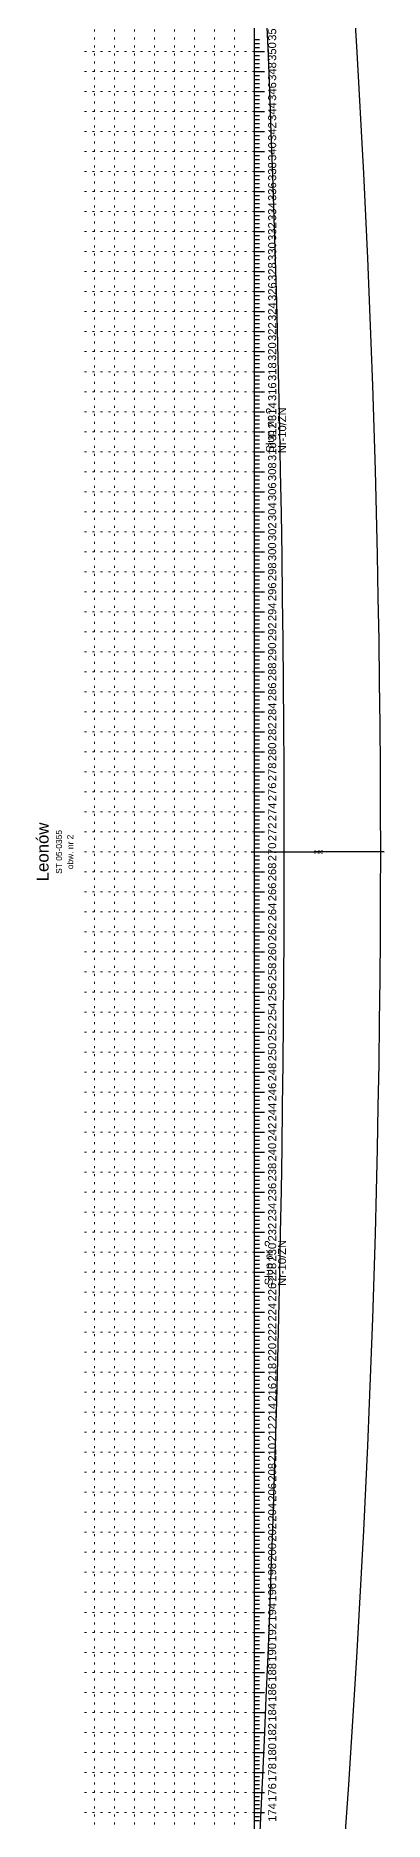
# Model space of a CAD drawing. Header units: inches. Extents: x -863 to 1426, y 1206 to 1480.
# Drawn here: x 511.4 to 528.9, y 1295.2 to 1384.4 of the extents above; entities that cross this region are included whole.
import ezdxf
from ezdxf.enums import TextEntityAlignment as Align

# ---------------------------------------------------------------- set-up
doc = ezdxf.new("R2010")
doc.units = ezdxf.units.IN
doc.header["$MEASUREMENT"] = 0
doc.linetypes.add('ACAD_ISO07W100', pattern=[3, 0, -3])
doc.layers.add('ramka', color=7, linetype='Continuous', plot=False)
doc.styles.get("Standard").update_dxf_attribs({"font": 'arial.ttf'})
doc.dimstyles.get("Standard").update_dxf_attribs({"dimtxt": 0.25, "dimasz": 0.18, "dimexe": 0.18, "dimexo": 0.0625, "dimgap": -0.09, "dimtad": 0, "dimtih": 1, "dimtoh": 1, "dimzin": 0, "dimdsep": 46, "dimtxsty": 'Standard', "dimcen": 0.09, "dimadec": 0, "dimazin": 0, "dimtfac": 1, "dimtofl": 0, "dimtmove": 0, "dimatfit": 3, "dimfxl": 1, "dimtolj": 1, "dimtzin": 0, "dimarcsym": 0})

# ---------------------------------------------------------------- blocks, each defined once
blk = doc.blocks.new('*D17')
at = {"color": 0, "lineweight": -2}
for p, q in [((522.372, 1343.555), (522.372, 1343.83)), ((528.672, 1343.705), (528.672, 1343.83)), ((522.192, 1343.65), (525.702, 1343.65)), ((528.852, 1343.65), (525.342, 1343.65))]:
    blk.add_line(p, q, dxfattribs=at)
at = {"color": 0}
for points in [[(522.192, 1343.68), (522.192, 1343.62), (522.372, 1343.65)], [(528.852, 1343.68), (528.852, 1343.62), (528.672, 1343.65)]]:
    blk.add_solid(points, dxfattribs=at)
at = {"layer": 'Defpoints', "color": 0}
for p in [(522.372, 1343.65), (522.372, 1343.492), (528.672, 1343.642)]:
    blk.add_point(p, dxfattribs=at)
at = {"color": 0, "lineweight": 25, "insert": (525.522, 1343.65), "char_height": 0.18, "attachment_point": 5}
blk.add_mtext('\\A1;-6.30', dxfattribs=at)

msp = doc.modelspace()

# ---------------------------------------------------------------- linework, layer by layer
at = {"linetype": 'ACAD_ISO07W100', "lineweight": 15, "ltscale": 0.1}
for p, q in [((514.372, 1208.65), (514.372, 1478.65)), ((515.372, 1208.65), (515.372, 1478.65)), ((516.372, 1208.65), (516.372, 1478.65)), ((517.372, 1208.65), (517.372, 1478.65)), ((518.372, 1208.65), (518.372, 1478.65)), ((519.372, 1208.65), (519.372, 1478.65)), ((520.372, 1208.65), (520.372, 1478.65)), ((521.372, 1208.65), (521.372, 1478.65)), ((522.372, 1208.65), (522.372, 1478.65)), ((522.372, 1383.65), (513.872, 1383.65)), ((522.372, 1382.65), (513.872, 1382.65)), ((522.372, 1381.65), (513.872, 1381.65)), ((522.372, 1380.65), (513.872, 1380.65)), ((522.372, 1379.65), (513.872, 1379.65)), ((522.372, 1378.65), (513.872, 1378.65)), ((522.372, 1377.65), (513.872, 1377.65)), ((522.372, 1376.65), (513.872, 1376.65)), ((522.372, 1375.65), (513.872, 1375.65)), ((522.372, 1374.65), (513.872, 1374.65)), ((522.372, 1373.65), (513.872, 1373.65)), ((522.372, 1372.65), (513.872, 1372.65)), ((522.372, 1371.65), (513.872, 1371.65)), ((522.372, 1370.65), (513.872, 1370.65)), ((522.372, 1369.65), (513.872, 1369.65)), ((522.372, 1368.65), (513.872, 1368.65)), ((522.372, 1367.65), (513.872, 1367.65)), ((522.372, 1366.65), (513.872, 1366.65)), ((522.372, 1365.65), (513.872, 1365.65)), ((522.372, 1364.65), (513.872, 1364.65)), ((522.372, 1363.65), (513.872, 1363.65)), ((522.372, 1362.65), (513.872, 1362.65)), ((522.372, 1361.65), (513.872, 1361.65)), ((522.372, 1360.65), (513.872, 1360.65)), ((522.372, 1359.65), (513.872, 1359.65)), ((522.372, 1358.65), (513.872, 1358.65)), ((522.372, 1357.65), (513.872, 1357.65)), ((522.372, 1356.65), (513.872, 1356.65)), ((522.372, 1355.65), (513.872, 1355.65)), ((522.372, 1354.65), (513.872, 1354.65)), ((522.372, 1353.65), (513.872, 1353.65)), ((522.372, 1352.65), (513.872, 1352.65)), ((522.372, 1351.65), (513.872, 1351.65)), ((522.372, 1350.65), (513.872, 1350.65)), ((522.372, 1349.65), (513.872, 1349.65)), ((522.372, 1348.65), (513.872, 1348.65)), ((522.372, 1347.65), (513.872, 1347.65)), ((522.372, 1346.65), (513.872, 1346.65)), ((522.372, 1345.65), (513.872, 1345.65)), ((522.372, 1344.65), (513.872, 1344.65)), ((522.372, 1343.65), (513.872, 1343.65)), ((522.372, 1342.65), (513.872, 1342.65)), ((522.372, 1341.65), (513.872, 1341.65)), ((522.372, 1340.65), (513.872, 1340.65)), ((522.372, 1339.65), (513.872, 1339.65)), ((522.372, 1338.65), (513.872, 1338.65)), ((522.372, 1337.65), (513.872, 1337.65)), ((522.372, 1336.65), (513.872, 1336.65)), ((522.372, 1335.65), (513.872, 1335.65)), ((522.372, 1334.65), (513.872, 1334.65)), ((522.372, 1333.65), (513.872, 1333.65)), ((522.372, 1332.65), (513.872, 1332.65)), ((522.372, 1331.65), (513.872, 1331.65)), ((522.372, 1330.65), (513.872, 1330.65)), ((522.372, 1329.65), (513.872, 1329.65)), ((522.372, 1328.65), (513.872, 1328.65)), ((522.372, 1327.65), (513.872, 1327.65)), ((522.372, 1326.65), (513.872, 1326.65)), ((522.372, 1325.65), (513.872, 1325.65)), ((522.372, 1324.65), (513.872, 1324.65)), ((522.372, 1323.65), (513.872, 1323.65)), ((522.372, 1322.65), (513.872, 1322.65)), ((522.372, 1321.65), (513.872, 1321.65)), ((522.372, 1320.65), (513.872, 1320.65)), ((522.372, 1319.65), (513.872, 1319.65)), ((522.372, 1318.65), (513.872, 1318.65)), ((522.372, 1317.65), (513.872, 1317.65)), ((522.372, 1316.65), (513.872, 1316.65)), ((522.372, 1315.65), (513.872, 1315.65)), ((522.372, 1314.65), (513.872, 1314.65)), ((522.372, 1313.65), (513.872, 1313.65)), ((522.372, 1312.65), (513.872, 1312.65)), ((522.372, 1311.65), (513.872, 1311.65)), ((522.372, 1310.65), (513.872, 1310.65)), ((522.372, 1309.65), (513.872, 1309.65)), ((522.372, 1308.65), (513.872, 1308.65)), ((522.372, 1307.65), (513.872, 1307.65)), ((522.372, 1306.65), (513.872, 1306.65)), ((522.372, 1305.65), (513.872, 1305.65)), ((522.372, 1304.65), (513.872, 1304.65)), ((522.372, 1303.65), (513.872, 1303.65)), ((522.372, 1302.65), (513.872, 1302.65)), ((522.372, 1301.65), (513.872, 1301.65)), ((522.372, 1300.65), (513.872, 1300.65)), ((522.372, 1299.65), (513.872, 1299.65)), ((522.372, 1298.65), (513.872, 1298.65)), ((522.372, 1297.65), (513.872, 1297.65)), ((522.372, 1296.65), (513.872, 1296.65)), ((522.372, 1295.65), (513.872, 1295.65))]:
    msp.add_line(p, q, dxfattribs=at)
for p, q in [((522.372, 1208.65), (522.372, 1478.65)), ((522.372, 1384.25), (522.622, 1384.25)), ((522.372, 1384.05), (522.622, 1384.05)), ((522.372, 1383.85), (522.622, 1383.85)), ((522.372, 1383.65), (522.872, 1383.65)), ((522.372, 1383.45), (522.622, 1383.45)), ((522.372, 1383.25), (522.622, 1383.25)), ((522.372, 1383.05), (522.622, 1383.05)), ((522.372, 1382.85), (522.622, 1382.85)), ((522.372, 1382.65), (522.872, 1382.65)), ((522.372, 1382.45), (522.622, 1382.45)), ((522.372, 1382.25), (522.622, 1382.25)), ((522.372, 1382.05), (522.622, 1382.05)), ((522.372, 1381.85), (522.622, 1381.85)), ((522.372, 1381.65), (522.872, 1381.65)), ((522.372, 1381.45), (522.622, 1381.45)), ((522.372, 1381.25), (522.622, 1381.25)), ((522.372, 1381.05), (522.622, 1381.05)), ((522.372, 1380.85), (522.622, 1380.85)), ((522.372, 1380.65), (522.872, 1380.65)), ((522.372, 1380.45), (522.622, 1380.45)), ((522.372, 1380.25), (522.622, 1380.25)), ((522.372, 1380.05), (522.622, 1380.05)), ((522.372, 1379.85), (522.622, 1379.85)), ((522.372, 1379.65), (522.872, 1379.65)), ((522.372, 1379.45), (522.622, 1379.45)), ((522.372, 1379.25), (522.622, 1379.25)), ((522.372, 1379.05), (522.622, 1379.05)), ((522.372, 1378.85), (522.622, 1378.85)), ((522.372, 1378.65), (522.872, 1378.65)), ((522.372, 1378.45), (522.622, 1378.45)), ((522.372, 1378.25), (522.622, 1378.25)), ((522.372, 1378.05), (522.622, 1378.05)), ((522.372, 1377.85), (522.622, 1377.85)), ((522.372, 1377.65), (522.872, 1377.65)), ((522.372, 1377.45), (522.622, 1377.45)), ((522.372, 1377.25), (522.622, 1377.25)), ((522.372, 1377.05), (522.622, 1377.05)), ((522.372, 1376.85), (522.622, 1376.85)), ((522.372, 1376.65), (522.872, 1376.65)), ((522.372, 1376.45), (522.622, 1376.45)), ((522.372, 1376.25), (522.622, 1376.25)), ((522.372, 1376.05), (522.622, 1376.05)), ((522.372, 1375.85), (522.622, 1375.85)), ((522.372, 1375.65), (522.872, 1375.65)), ((522.372, 1375.45), (522.622, 1375.45)), ((522.372, 1375.25), (522.622, 1375.25)), ((522.372, 1375.05), (522.622, 1375.05)), ((522.372, 1374.85), (522.622, 1374.85)), ((522.372, 1374.65), (522.872, 1374.65)), ((522.372, 1374.45), (522.622, 1374.45)), ((522.372, 1374.25), (522.622, 1374.25)), ((522.372, 1374.05), (522.622, 1374.05)), ((522.372, 1373.85), (522.622, 1373.85)), ((522.372, 1373.65), (522.872, 1373.65)), ((522.372, 1373.45), (522.622, 1373.45)), ((522.372, 1373.25), (522.622, 1373.25)), ((522.372, 1373.05), (522.622, 1373.05)), ((522.372, 1372.85), (522.622, 1372.85)), ((522.372, 1372.65), (522.872, 1372.65)), ((522.372, 1372.45), (522.622, 1372.45)), ((522.372, 1372.25), (522.622, 1372.25)), ((522.372, 1372.05), (522.622, 1372.05)), ((522.372, 1371.85), (522.622, 1371.85)), ((522.372, 1371.65), (522.872, 1371.65)), ((522.372, 1371.45), (522.622, 1371.45)), ((522.372, 1371.25), (522.622, 1371.25)), ((522.372, 1371.05), (522.622, 1371.05)), ((522.372, 1370.85), (522.622, 1370.85)), ((522.372, 1370.65), (522.872, 1370.65)), ((522.372, 1370.45), (522.622, 1370.45)), ((522.372, 1370.25), (522.622, 1370.25)), ((522.372, 1370.05), (522.622, 1370.05)), ((522.372, 1369.85), (522.622, 1369.85)), ((522.372, 1369.65), (522.872, 1369.65)), ((522.372, 1369.45), (522.622, 1369.45)), ((522.372, 1369.25), (522.622, 1369.25)), ((522.372, 1369.05), (522.622, 1369.05)), ((522.372, 1368.85), (522.622, 1368.85)), ((522.372, 1368.65), (522.872, 1368.65)), ((522.372, 1368.45), (522.622, 1368.45)), ((522.372, 1368.25), (522.622, 1368.25)), ((522.372, 1368.05), (522.622, 1368.05)), ((522.372, 1367.85), (522.622, 1367.85)), ((522.372, 1367.65), (522.872, 1367.65)), ((522.372, 1367.45), (522.622, 1367.45)), ((522.372, 1367.25), (522.622, 1367.25)), ((522.372, 1367.05), (522.622, 1367.05)), ((522.372, 1366.85), (522.622, 1366.85)), ((522.372, 1366.65), (522.872, 1366.65)), ((522.372, 1366.45), (522.622, 1366.45)), ((522.372, 1366.25), (522.622, 1366.25)), ((522.372, 1366.05), (522.622, 1366.05)), ((522.372, 1365.85), (522.622, 1365.85)), ((522.372, 1365.65), (522.872, 1365.65)), ((522.372, 1365.45), (522.622, 1365.45)), ((522.372, 1365.25), (522.622, 1365.25)), ((522.372, 1365.05), (522.622, 1365.05)), ((522.372, 1364.85), (522.622, 1364.85)), ((522.372, 1364.65), (522.872, 1364.65)), ((522.372, 1364.45), (522.622, 1364.45)), ((522.372, 1364.25), (522.622, 1364.25)), ((522.372, 1364.05), (522.622, 1364.05)), ((522.372, 1363.85), (522.622, 1363.85)), ((522.372, 1363.65), (522.872, 1363.65)), ((522.372, 1363.45), (522.622, 1363.45)), ((522.372, 1363.25), (522.622, 1363.25)), ((522.372, 1363.05), (522.622, 1363.05)), ((522.372, 1362.85), (522.622, 1362.85)), ((522.372, 1362.65), (522.872, 1362.65)), ((522.372, 1362.45), (522.622, 1362.45)), ((522.372, 1362.25), (522.622, 1362.25)), ((522.372, 1362.05), (522.622, 1362.05)), ((522.372, 1361.85), (522.622, 1361.85)), ((522.372, 1361.65), (522.872, 1361.65)), ((522.372, 1361.45), (522.622, 1361.45)), ((522.372, 1361.25), (522.622, 1361.25)), ((522.372, 1361.05), (522.622, 1361.05)), ((522.372, 1360.85), (522.622, 1360.85)), ((522.372, 1360.65), (522.872, 1360.65)), ((522.372, 1360.45), (522.622, 1360.45)), ((522.372, 1360.25), (522.622, 1360.25)), ((522.372, 1360.05), (522.622, 1360.05)), ((522.372, 1359.85), (522.622, 1359.85)), ((522.372, 1359.65), (522.872, 1359.65)), ((522.372, 1359.45), (522.622, 1359.45)), ((522.372, 1359.25), (522.622, 1359.25)), ((522.372, 1359.05), (522.622, 1359.05)), ((522.372, 1358.85), (522.622, 1358.85)), ((522.372, 1358.65), (522.872, 1358.65)), ((522.372, 1358.45), (522.622, 1358.45)), ((522.372, 1358.25), (522.622, 1358.25)), ((522.372, 1358.05), (522.622, 1358.05)), ((522.372, 1357.85), (522.622, 1357.85)), ((522.372, 1357.65), (522.872, 1357.65)), ((522.372, 1357.45), (522.622, 1357.45)), ((522.372, 1357.25), (522.622, 1357.25)), ((522.372, 1357.05), (522.622, 1357.05)), ((522.372, 1356.85), (522.622, 1356.85)), ((522.372, 1356.65), (522.872, 1356.65)), ((522.372, 1356.45), (522.622, 1356.45)), ((522.372, 1356.25), (522.622, 1356.25)), ((522.372, 1356.05), (522.622, 1356.05)), ((522.372, 1355.85), (522.622, 1355.85)), ((522.372, 1355.65), (522.872, 1355.65)), ((522.372, 1355.45), (522.622, 1355.45)), ((522.372, 1355.25), (522.622, 1355.25)), ((522.372, 1355.05), (522.622, 1355.05)), ((522.372, 1354.85), (522.622, 1354.85)), ((522.372, 1354.65), (522.872, 1354.65)), ((522.372, 1354.45), (522.622, 1354.45)), ((522.372, 1354.25), (522.622, 1354.25)), ((522.372, 1354.05), (522.622, 1354.05)), ((522.372, 1353.85), (522.622, 1353.85)), ((522.372, 1353.65), (522.872, 1353.65)), ((522.372, 1353.45), (522.622, 1353.45)), ((522.372, 1353.25), (522.622, 1353.25)), ((522.372, 1353.05), (522.622, 1353.05)), ((522.372, 1352.85), (522.622, 1352.85)), ((522.372, 1352.65), (522.872, 1352.65)), ((522.372, 1352.45), (522.622, 1352.45)), ((522.372, 1352.25), (522.622, 1352.25)), ((522.372, 1352.05), (522.622, 1352.05)), ((522.372, 1351.85), (522.622, 1351.85)), ((522.372, 1351.65), (522.872, 1351.65)), ((522.372, 1351.45), (522.622, 1351.45)), ((522.372, 1351.25), (522.622, 1351.25)), ((522.372, 1351.05), (522.622, 1351.05)), ((522.372, 1350.85), (522.622, 1350.85)), ((522.372, 1350.65), (522.872, 1350.65)), ((522.372, 1350.45), (522.622, 1350.45)), ((522.372, 1350.25), (522.622, 1350.25)), ((522.372, 1350.05), (522.622, 1350.05)), ((522.372, 1349.85), (522.622, 1349.85)), ((522.372, 1349.65), (522.872, 1349.65)), ((522.372, 1349.45), (522.622, 1349.45)), ((522.372, 1349.25), (522.622, 1349.25)), ((522.372, 1349.05), (522.622, 1349.05)), ((522.372, 1348.85), (522.622, 1348.85)), ((522.372, 1348.65), (522.872, 1348.65)), ((522.372, 1348.45), (522.622, 1348.45)), ((522.372, 1348.25), (522.622, 1348.25)), ((522.372, 1348.05), (522.622, 1348.05)), ((522.372, 1347.85), (522.622, 1347.85)), ((522.372, 1347.65), (522.872, 1347.65)), ((522.372, 1347.45), (522.622, 1347.45)), ((522.372, 1347.25), (522.622, 1347.25)), ((522.372, 1347.05), (522.622, 1347.05)), ((522.372, 1346.85), (522.622, 1346.85)), ((522.372, 1346.65), (522.872, 1346.65)), ((522.372, 1346.45), (522.622, 1346.45)), ((522.372, 1346.25), (522.622, 1346.25)), ((522.372, 1346.05), (522.622, 1346.05)), ((522.372, 1345.85), (522.622, 1345.85)), ((522.372, 1345.65), (522.872, 1345.65)), ((522.372, 1345.45), (522.622, 1345.45)), ((522.372, 1345.25), (522.622, 1345.25)), ((522.372, 1345.05), (522.622, 1345.05)), ((522.372, 1344.85), (522.622, 1344.85)), ((522.372, 1344.65), (522.872, 1344.65)), ((522.372, 1344.45), (522.622, 1344.45)), ((522.372, 1344.25), (522.622, 1344.25)), ((522.372, 1344.05), (522.622, 1344.05)), ((522.372, 1343.85), (522.622, 1343.85)), ((522.372, 1343.65), (522.872, 1343.65)), ((522.372, 1343.45), (522.622, 1343.45)), ((522.372, 1343.25), (522.622, 1343.25)), ((522.372, 1343.05), (522.622, 1343.05)), ((522.372, 1342.85), (522.622, 1342.85)), ((522.372, 1342.65), (522.872, 1342.65)), ((522.372, 1342.45), (522.622, 1342.45)), ((522.372, 1342.25), (522.622, 1342.25)), ((522.372, 1342.05), (522.622, 1342.05)), ((522.372, 1341.85), (522.622, 1341.85)), ((522.372, 1341.65), (522.872, 1341.65)), ((522.372, 1341.45), (522.622, 1341.45)), ((522.372, 1341.25), (522.622, 1341.25)), ((522.372, 1341.05), (522.622, 1341.05)), ((522.372, 1340.85), (522.622, 1340.85)), ((522.372, 1340.65), (522.872, 1340.65)), ((522.372, 1340.45), (522.622, 1340.45)), ((522.372, 1340.25), (522.622, 1340.25)), ((522.372, 1340.05), (522.622, 1340.05)), ((522.372, 1339.85), (522.622, 1339.85)), ((522.372, 1339.65), (522.872, 1339.65)), ((522.372, 1339.45), (522.622, 1339.45)), ((522.372, 1339.25), (522.622, 1339.25)), ((522.372, 1339.05), (522.622, 1339.05)), ((522.372, 1338.85), (522.622, 1338.85)), ((522.372, 1338.65), (522.872, 1338.65)), ((522.372, 1338.45), (522.622, 1338.45)), ((522.372, 1338.25), (522.622, 1338.25)), ((522.372, 1338.05), (522.622, 1338.05)), ((522.372, 1337.85), (522.622, 1337.85)), ((522.372, 1337.65), (522.872, 1337.65)), ((522.372, 1337.45), (522.622, 1337.45)), ((522.372, 1337.25), (522.622, 1337.25)), ((522.372, 1337.05), (522.622, 1337.05)), ((522.372, 1336.85), (522.622, 1336.85)), ((522.372, 1336.65), (522.872, 1336.65)), ((522.372, 1336.45), (522.622, 1336.45)), ((522.372, 1336.25), (522.622, 1336.25)), ((522.372, 1336.05), (522.622, 1336.05)), ((522.372, 1335.85), (522.622, 1335.85)), ((522.372, 1335.65), (522.872, 1335.65)), ((522.372, 1335.45), (522.622, 1335.45)), ((522.372, 1335.25), (522.622, 1335.25)), ((522.372, 1335.05), (522.622, 1335.05)), ((522.372, 1334.85), (522.622, 1334.85)), ((522.372, 1334.65), (522.872, 1334.65)), ((522.372, 1334.45), (522.622, 1334.45)), ((522.372, 1334.25), (522.622, 1334.25)), ((522.372, 1334.05), (522.622, 1334.05)), ((522.372, 1333.85), (522.622, 1333.85)), ((522.372, 1333.65), (522.872, 1333.65)), ((522.372, 1333.45), (522.622, 1333.45)), ((522.372, 1333.25), (522.622, 1333.25)), ((522.372, 1333.05), (522.622, 1333.05)), ((522.372, 1332.85), (522.622, 1332.85)), ((522.372, 1332.65), (522.872, 1332.65)), ((522.372, 1332.45), (522.622, 1332.45)), ((522.372, 1332.25), (522.622, 1332.25)), ((522.372, 1332.05), (522.622, 1332.05)), ((522.372, 1331.85), (522.622, 1331.85)), ((522.372, 1331.65), (522.872, 1331.65)), ((522.372, 1331.45), (522.622, 1331.45)), ((522.372, 1331.25), (522.622, 1331.25)), ((522.372, 1331.05), (522.622, 1331.05)), ((522.372, 1330.85), (522.622, 1330.85)), ((522.372, 1330.65), (522.872, 1330.65)), ((522.372, 1330.45), (522.622, 1330.45)), ((522.372, 1330.25), (522.622, 1330.25)), ((522.372, 1330.05), (522.622, 1330.05)), ((522.372, 1329.85), (522.622, 1329.85)), ((522.372, 1329.65), (522.872, 1329.65)), ((522.372, 1329.45), (522.622, 1329.45)), ((522.372, 1329.25), (522.622, 1329.25)), ((522.372, 1329.05), (522.622, 1329.05)), ((522.372, 1328.85), (522.622, 1328.85)), ((522.372, 1328.65), (522.872, 1328.65)), ((522.372, 1328.45), (522.622, 1328.45)), ((522.372, 1328.25), (522.622, 1328.25)), ((522.372, 1328.05), (522.622, 1328.05)), ((522.372, 1327.85), (522.622, 1327.85)), ((522.372, 1327.65), (522.872, 1327.65)), ((522.372, 1327.45), (522.622, 1327.45)), ((522.372, 1327.25), (522.622, 1327.25)), ((522.372, 1327.05), (522.622, 1327.05)), ((522.372, 1326.85), (522.622, 1326.85)), ((522.372, 1326.65), (522.872, 1326.65)), ((522.372, 1326.45), (522.622, 1326.45)), ((522.372, 1326.25), (522.622, 1326.25)), ((522.372, 1326.05), (522.622, 1326.05)), ((522.372, 1325.85), (522.622, 1325.85)), ((522.372, 1325.65), (522.872, 1325.65)), ((522.372, 1325.45), (522.622, 1325.45)), ((522.372, 1325.25), (522.622, 1325.25)), ((522.372, 1325.05), (522.622, 1325.05)), ((522.372, 1324.85), (522.622, 1324.85)), ((522.372, 1324.65), (522.872, 1324.65)), ((522.372, 1324.45), (522.622, 1324.45)), ((522.372, 1324.25), (522.622, 1324.25)), ((522.372, 1324.05), (522.622, 1324.05)), ((522.372, 1323.85), (522.622, 1323.85)), ((522.372, 1323.65), (522.872, 1323.65)), ((522.372, 1323.45), (522.622, 1323.45)), ((522.372, 1323.25), (522.622, 1323.25)), ((522.372, 1323.05), (522.622, 1323.05)), ((522.372, 1322.85), (522.622, 1322.85)), ((522.372, 1322.65), (522.872, 1322.65)), ((522.372, 1322.45), (522.622, 1322.45)), ((522.372, 1322.25), (522.622, 1322.25)), ((522.372, 1322.05), (522.622, 1322.05)), ((522.372, 1321.85), (522.622, 1321.85)), ((522.372, 1321.65), (522.872, 1321.65)), ((522.372, 1321.45), (522.622, 1321.45)), ((522.372, 1321.25), (522.622, 1321.25)), ((522.372, 1321.05), (522.622, 1321.05)), ((522.372, 1320.85), (522.622, 1320.85)), ((522.372, 1320.65), (522.872, 1320.65)), ((522.372, 1320.45), (522.622, 1320.45)), ((522.372, 1320.25), (522.622, 1320.25)), ((522.372, 1320.05), (522.622, 1320.05)), ((522.372, 1319.85), (522.622, 1319.85)), ((522.372, 1319.65), (522.872, 1319.65)), ((522.372, 1319.45), (522.622, 1319.45)), ((522.372, 1319.25), (522.622, 1319.25)), ((522.372, 1319.05), (522.622, 1319.05)), ((522.372, 1318.85), (522.622, 1318.85)), ((522.372, 1318.65), (522.872, 1318.65)), ((522.372, 1318.45), (522.622, 1318.45)), ((522.372, 1318.25), (522.622, 1318.25)), ((522.372, 1318.05), (522.622, 1318.05)), ((522.372, 1317.85), (522.622, 1317.85)), ((522.372, 1317.65), (522.872, 1317.65)), ((522.372, 1317.45), (522.622, 1317.45)), ((522.372, 1317.25), (522.622, 1317.25)), ((522.372, 1317.05), (522.622, 1317.05)), ((522.372, 1316.85), (522.622, 1316.85)), ((522.372, 1316.65), (522.872, 1316.65)), ((522.372, 1316.45), (522.622, 1316.45)), ((522.372, 1316.25), (522.622, 1316.25)), ((522.372, 1316.05), (522.622, 1316.05)), ((522.372, 1315.85), (522.622, 1315.85)), ((522.372, 1315.65), (522.872, 1315.65)), ((522.372, 1315.45), (522.622, 1315.45)), ((522.372, 1315.25), (522.622, 1315.25)), ((522.372, 1315.05), (522.622, 1315.05)), ((522.372, 1314.85), (522.622, 1314.85)), ((522.372, 1314.65), (522.872, 1314.65)), ((522.372, 1314.45), (522.622, 1314.45)), ((522.372, 1314.25), (522.622, 1314.25)), ((522.372, 1314.05), (522.622, 1314.05)), ((522.372, 1313.85), (522.622, 1313.85)), ((522.372, 1313.65), (522.872, 1313.65)), ((522.372, 1313.45), (522.622, 1313.45)), ((522.372, 1313.25), (522.622, 1313.25)), ((522.372, 1313.05), (522.622, 1313.05)), ((522.372, 1312.85), (522.622, 1312.85)), ((522.372, 1312.65), (522.872, 1312.65)), ((522.372, 1312.45), (522.622, 1312.45)), ((522.372, 1312.25), (522.622, 1312.25)), ((522.372, 1312.05), (522.622, 1312.05)), ((522.372, 1311.85), (522.622, 1311.85)), ((522.372, 1311.65), (522.872, 1311.65)), ((522.372, 1311.45), (522.622, 1311.45)), ((522.372, 1311.25), (522.622, 1311.25)), ((522.372, 1311.05), (522.622, 1311.05)), ((522.372, 1310.85), (522.622, 1310.85)), ((522.372, 1310.65), (522.872, 1310.65)), ((522.372, 1310.45), (522.622, 1310.45)), ((522.372, 1310.25), (522.622, 1310.25)), ((522.372, 1310.05), (522.622, 1310.05)), ((522.372, 1309.85), (522.622, 1309.85)), ((522.372, 1309.65), (522.872, 1309.65)), ((522.372, 1309.45), (522.622, 1309.45)), ((522.372, 1309.25), (522.622, 1309.25)), ((522.372, 1309.05), (522.622, 1309.05)), ((522.372, 1308.85), (522.622, 1308.85)), ((522.372, 1308.65), (522.872, 1308.65)), ((522.372, 1308.45), (522.622, 1308.45)), ((522.372, 1308.25), (522.622, 1308.25)), ((522.372, 1308.05), (522.622, 1308.05)), ((522.372, 1307.85), (522.622, 1307.85)), ((522.372, 1307.65), (522.872, 1307.65)), ((522.372, 1307.45), (522.622, 1307.45)), ((522.372, 1307.25), (522.622, 1307.25)), ((522.372, 1307.05), (522.622, 1307.05)), ((522.372, 1306.85), (522.622, 1306.85)), ((522.372, 1306.65), (522.872, 1306.65)), ((522.372, 1306.45), (522.622, 1306.45)), ((522.372, 1306.25), (522.622, 1306.25)), ((522.372, 1306.05), (522.622, 1306.05)), ((522.372, 1305.85), (522.622, 1305.85)), ((522.372, 1305.65), (522.872, 1305.65)), ((522.372, 1305.45), (522.622, 1305.45)), ((522.372, 1305.25), (522.622, 1305.25)), ((522.372, 1305.05), (522.622, 1305.05)), ((522.372, 1304.85), (522.622, 1304.85)), ((522.372, 1304.65), (522.872, 1304.65)), ((522.372, 1304.45), (522.622, 1304.45)), ((522.372, 1304.25), (522.622, 1304.25)), ((522.372, 1304.05), (522.622, 1304.05)), ((522.372, 1303.85), (522.622, 1303.85)), ((522.372, 1303.65), (522.872, 1303.65)), ((522.372, 1303.45), (522.622, 1303.45)), ((522.372, 1303.25), (522.622, 1303.25)), ((522.372, 1303.05), (522.622, 1303.05)), ((522.372, 1302.85), (522.622, 1302.85)), ((522.372, 1302.65), (522.872, 1302.65)), ((522.372, 1302.45), (522.622, 1302.45)), ((522.372, 1302.25), (522.622, 1302.25)), ((522.372, 1302.05), (522.622, 1302.05)), ((522.372, 1301.85), (522.622, 1301.85)), ((522.372, 1301.65), (522.872, 1301.65)), ((522.372, 1301.45), (522.622, 1301.45)), ((522.372, 1301.25), (522.622, 1301.25)), ((522.372, 1301.05), (522.622, 1301.05)), ((522.372, 1300.85), (522.622, 1300.85)), ((522.372, 1300.65), (522.872, 1300.65)), ((522.372, 1300.45), (522.622, 1300.45)), ((522.372, 1300.25), (522.622, 1300.25)), ((522.372, 1300.05), (522.622, 1300.05)), ((522.372, 1299.85), (522.622, 1299.85)), ((522.372, 1299.65), (522.872, 1299.65)), ((522.372, 1299.45), (522.622, 1299.45)), ((522.372, 1299.25), (522.622, 1299.25)), ((522.372, 1299.05), (522.622, 1299.05)), ((522.372, 1298.85), (522.622, 1298.85)), ((522.372, 1298.65), (522.872, 1298.65)), ((522.372, 1298.45), (522.622, 1298.45)), ((522.372, 1298.25), (522.622, 1298.25)), ((522.372, 1298.05), (522.622, 1298.05)), ((522.372, 1297.85), (522.622, 1297.85)), ((522.372, 1297.65), (522.872, 1297.65)), ((522.372, 1297.45), (522.622, 1297.45)), ((522.372, 1297.25), (522.622, 1297.25)), ((522.372, 1297.05), (522.622, 1297.05)), ((522.372, 1296.85), (522.622, 1296.85)), ((522.372, 1296.65), (522.872, 1296.65)), ((522.372, 1296.45), (522.622, 1296.45)), ((522.372, 1296.25), (522.622, 1296.25)), ((522.372, 1296.05), (522.622, 1296.05)), ((522.372, 1295.85), (522.622, 1295.85)), ((522.372, 1295.65), (522.872, 1295.65)), ((522.372, 1295.45), (522.622, 1295.45)), ((522.372, 1295.25), (522.622, 1295.25))]:
    msp.add_line(p, q)
at = {"lineweight": 30}
msp.add_arc((-473.385, 1343.65), 997.237, 352.219751, 7.780249, dxfattribs=at)
at = {"color": 3, "lineweight": 30}
msp.add_arc((-153.078, 1343.65), 681.75, 348.578814, 11.421186, dxfattribs=at)
at = {"layer": 'ramka'}
msp.add_line((522.372, 1208.65), (522.372, 1343.65), dxfattribs=at)

# ---------------------------------------------------------------- texts
for s, height, p in [('352', 0.4, (523.448, 1384.65)), ('350', 0.4, (523.448, 1383.65)), ('348', 0.4, (523.448, 1382.65)), ('346', 0.4, (523.448, 1381.65)), ('344', 0.4, (523.448, 1380.65)), ('342', 0.4, (523.448, 1379.65)), ('340', 0.4, (523.448, 1378.65)), ('338', 0.4, (523.448, 1377.65)), ('336', 0.4, (523.448, 1376.65)), ('334', 0.4, (523.448, 1375.65)), ('332', 0.4, (523.448, 1374.65)), ('330', 0.4, (523.448, 1373.65)), ('328', 0.4, (523.448, 1372.65)), ('326', 0.4, (523.448, 1371.65)), ('324', 0.4, (523.448, 1370.65)), ('322', 0.4, (523.448, 1369.65)), ('320', 0.4, (523.448, 1368.65)), ('318', 0.4, (523.448, 1367.65)), ('316', 0.4, (523.448, 1366.65)), ('314', 0.4, (523.448, 1365.65)), ('312', 0.4, (523.448, 1364.65)), ('310', 0.4, (523.448, 1363.65)), ('308', 0.4, (523.448, 1362.65)), ('306', 0.4, (523.448, 1361.65)), ('304', 0.4, (523.448, 1360.65)), ('302', 0.4, (523.448, 1359.65)), ('300', 0.4, (523.448, 1358.65)), ('298', 0.4, (523.448, 1357.65)), ('296', 0.4, (523.448, 1356.65)), ('294', 0.4, (523.448, 1355.65)), ('292', 0.4, (523.448, 1354.65)), ('290', 0.4, (523.448, 1353.65)), ('288', 0.4, (523.448, 1352.65)), ('286', 0.4, (523.448, 1351.65)), ('284', 0.4, (523.448, 1350.65)), ('282', 0.4, (523.448, 1349.65)), ('280', 0.4, (523.448, 1348.65)), ('278', 0.4, (523.448, 1347.65)), ('276', 0.4, (523.448, 1346.65)), ('274', 0.4, (523.448, 1345.65)), ('Leonów', 0.6, (512.072, 1343.65)), ('ST 05-0355', 0.3, (512.742, 1343.65)), ('272', 0.4, (523.448, 1344.65)), ('obw. nr 2', 0.3, (513.302, 1343.65)), ('270', 0.4, (523.448, 1343.65)), ('268', 0.4, (523.448, 1342.65)), ('266', 0.4, (523.448, 1341.65)), ('264', 0.4, (523.448, 1340.65)), ('262', 0.4, (523.448, 1339.65)), ('260', 0.4, (523.448, 1338.65)), ('258', 0.4, (523.448, 1337.65)), ('256', 0.4, (523.448, 1336.65)), ('254', 0.4, (523.448, 1335.65)), ('252', 0.4, (523.448, 1334.65)), ('250', 0.4, (523.448, 1333.65)), ('248', 0.4, (523.448, 1332.65)), ('246', 0.4, (523.448, 1331.65)), ('244', 0.4, (523.448, 1330.65)), ('242', 0.4, (523.448, 1329.65)), ('240', 0.4, (523.448, 1328.65)), ('238', 0.4, (523.448, 1327.65)), ('236', 0.4, (523.448, 1326.65)), ('234', 0.4, (523.448, 1325.65)), ('232', 0.4, (523.448, 1324.65)), ('230', 0.4, (523.448, 1323.65)), ('228', 0.4, (523.448, 1322.65)), ('226', 0.4, (523.448, 1321.65)), ('224', 0.4, (523.448, 1320.65)), ('222', 0.4, (523.448, 1319.65)), ('220', 0.4, (523.448, 1318.65)), ('218', 0.4, (523.448, 1317.65)), ('216', 0.4, (523.448, 1316.65)), ('214', 0.4, (523.448, 1315.65)), ('212', 0.4, (523.448, 1314.65)), ('210', 0.4, (523.448, 1313.65)), ('208', 0.4, (523.448, 1312.65)), ('206', 0.4, (523.448, 1311.65)), ('204', 0.4, (523.448, 1310.65)), ('202', 0.4, (523.448, 1309.65)), ('200', 0.4, (523.448, 1308.65)), ('198', 0.4, (523.448, 1307.65)), ('196', 0.4, (523.448, 1306.65)), ('194', 0.4, (523.448, 1305.65)), ('192', 0.4, (523.448, 1304.65)), ('190', 0.4, (523.448, 1303.65)), ('188', 0.4, (523.448, 1302.65)), ('186', 0.4, (523.448, 1301.65)), ('184', 0.4, (523.448, 1300.65)), ('182', 0.4, (523.448, 1299.65)), ('180', 0.4, (523.448, 1298.65)), ('178', 0.4, (523.448, 1297.65)), ('176', 0.4, (523.448, 1296.65)), ('174', 0.4, (523.448, 1295.65))]:
    msp.add_text(s, height=height, rotation=90).set_placement(p, align=Align.CENTER)
for s, p in [('Słup nr ?', (523.341, 1363.602)), ('Nr-10/ZN', (523.946, 1363.571)), ('Słup nr ?', (523.274, 1321.995)), ('Nr-10/ZN', (523.941, 1321.961))]:
    msp.add_text(s, height=0.4, rotation=90).set_placement(p)

# ---------------------------------------------------------------- dimensions: what is measured, and where the dimension line sits
at = {"lineweight": 25}
dim = msp.add_linear_dim(base=(522.372, 1343.65), p1=(528.672, 1343.642), p2=(522.372, 1343.492), angle=180, text='-6.30', dimstyle='Standard', dxfattribs=at)
dim.commit()
dim.dimension.update_dxf_attribs({"geometry": '*D17', "text_midpoint": (525.522, 1343.65)})

doc.saveas('drawing.dxf')
